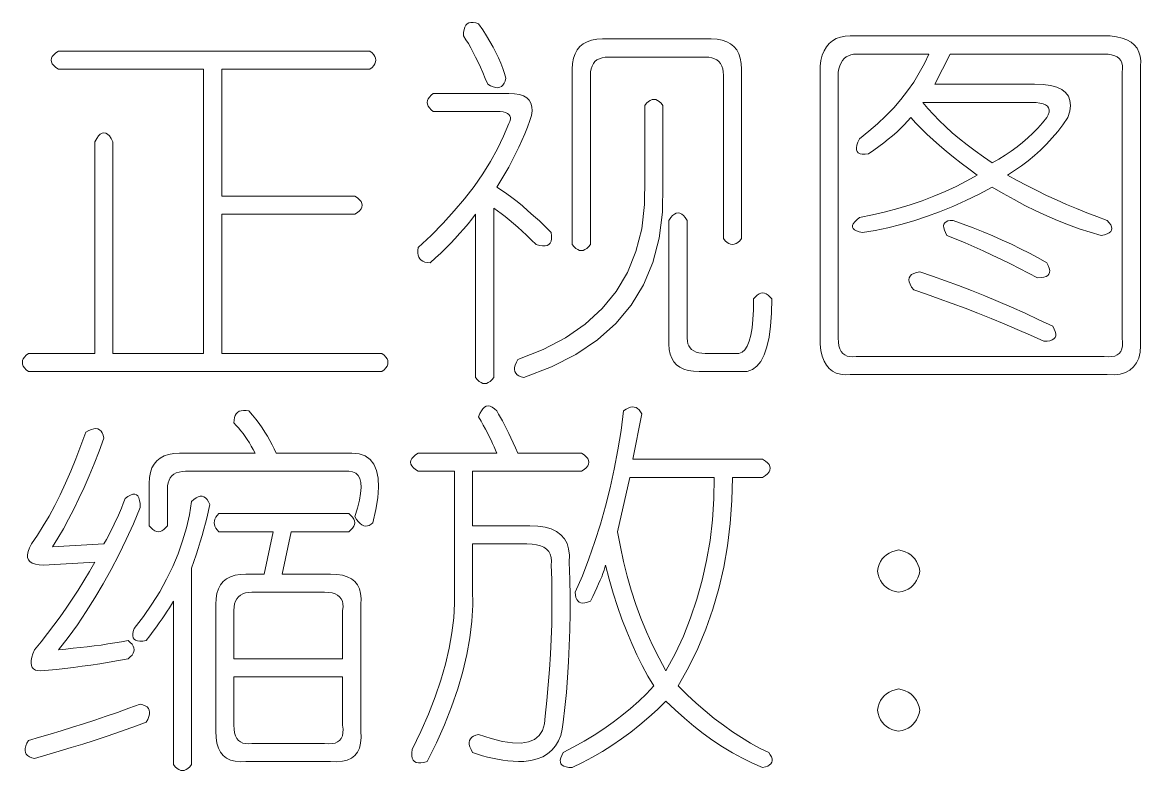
# Model space of a CAD drawing. Extents: x 0 to 297, y 0 to 210.
# Drawn here: x 108.77 to 123.57, y 62.06 to 71.96 of the extents above; entities that cross this region are included whole.
import ezdxf

# ---------------------------------------------------------------- set-up
doc = ezdxf.new("R2010")
doc.units = 0

msp = doc.modelspace()

# ---------------------------------------------------------------- linework, layer by layer
at = {"color": 255, "lineweight": 13}
for points in [[(115.171, 71.219), (115.162, 71.182), (115.149, 71.152), (115.133, 71.128), (115.114, 71.11), (115.091, 71.099), (115.066, 71.094), (115.037, 71.096), (115.005, 71.104), (114.97, 71.118), (114.931, 71.139), (114.899, 71.217), (114.867, 71.293), (114.835, 71.365), (114.803, 71.433), (114.771, 71.499), (114.739, 71.561), (114.707, 71.621), (114.675, 71.677), (114.643, 71.729), (114.611, 71.779), (114.613, 71.824), (114.619, 71.862), (114.629, 71.894), (114.643, 71.92), (114.661, 71.939), (114.683, 71.952), (114.709, 71.958), (114.739, 71.958), (114.773, 71.952), (114.811, 71.939), (114.865, 71.86), (114.915, 71.782), (114.961, 71.706), (115.003, 71.632), (115.041, 71.559), (115.075, 71.488), (115.105, 71.418), (115.131, 71.35), (115.153, 71.284)], [(116.451, 71.739), (117.891, 71.739), (117.967, 71.735), (118.035, 71.723), (118.095, 71.703), (118.147, 71.675), (118.191, 71.639), (118.227, 71.595), (118.255, 71.543), (118.275, 71.483), (118.287, 71.415), (118.291, 71.339), (118.291, 69.099), (118.267, 69.07), (118.243, 69.048), (118.219, 69.032), (118.195, 69.022), (118.171, 69.019), (118.147, 69.022), (118.123, 69.032), (118.099, 69.048), (118.075, 69.07), (118.051, 69.099), (118.051, 71.259), (118.049, 71.305), (118.042, 71.345), (118.03, 71.381), (118.013, 71.413), (117.991, 71.439), (117.965, 71.461), (117.934, 71.477), (117.898, 71.489), (117.857, 71.497), (117.811, 71.499), (116.531, 71.499), (116.486, 71.497), (116.445, 71.489), (116.409, 71.477), (116.378, 71.461), (116.351, 71.439), (116.33, 71.413), (116.313, 71.381), (116.301, 71.345), (116.294, 71.305), (116.291, 71.259), (116.291, 69.019), (116.267, 68.99), (116.243, 68.968), (116.219, 68.952), (116.195, 68.942), (116.171, 68.939), (116.147, 68.942), (116.123, 68.952), (116.099, 68.968), (116.075, 68.99), (116.051, 69.019), (116.051, 71.339), (116.055, 71.415), (116.067, 71.483), (116.087, 71.543), (116.115, 71.595), (116.151, 71.639), (116.195, 71.675), (116.247, 71.703), (116.307, 71.723), (116.375, 71.735)], [(119.731, 71.779), (123.171, 71.779), (123.255, 71.768), (123.328, 71.75), (123.392, 71.726), (123.447, 71.696), (123.491, 71.659), (123.527, 71.616), (123.552, 71.566), (123.568, 71.51), (123.575, 71.448), (123.571, 71.379), (123.571, 67.779), (123.574, 67.681), (123.567, 67.593), (123.549, 67.517), (123.52, 67.453), (123.481, 67.399), (123.432, 67.357), (123.373, 67.325), (123.303, 67.305), (123.222, 67.297), (123.131, 67.299), (119.731, 67.299), (119.663, 67.296), (119.6, 67.302), (119.544, 67.318), (119.495, 67.344), (119.451, 67.379), (119.415, 67.424), (119.384, 67.478), (119.36, 67.542), (119.343, 67.616), (119.331, 67.699), (119.331, 71.379), (119.343, 71.455), (119.36, 71.523), (119.384, 71.583), (119.415, 71.635), (119.451, 71.679), (119.495, 71.715), (119.544, 71.743), (119.6, 71.763), (119.663, 71.775)], [(109.251, 71.579), (113.371, 71.579), (113.4, 71.555), (113.423, 71.531), (113.439, 71.507), (113.448, 71.483), (113.451, 71.459), (113.448, 71.435), (113.439, 71.411), (113.423, 71.387), (113.4, 71.363), (113.371, 71.339), (111.411, 71.339), (111.411, 69.659), (113.171, 69.659), (113.207, 69.635), (113.235, 69.611), (113.255, 69.587), (113.267, 69.563), (113.271, 69.539), (113.267, 69.515), (113.255, 69.491), (113.235, 69.467), (113.207, 69.443), (113.171, 69.419), (111.411, 69.419), (111.411, 67.579), (113.531, 67.579), (113.56, 67.555), (113.583, 67.531), (113.599, 67.507), (113.608, 67.483), (113.611, 67.459), (113.608, 67.435), (113.599, 67.411), (113.583, 67.387), (113.56, 67.363), (113.531, 67.339), (108.851, 67.339), (108.823, 67.363), (108.8, 67.387), (108.784, 67.411), (108.775, 67.435), (108.771, 67.459), (108.775, 67.483), (108.784, 67.507), (108.8, 67.531), (108.823, 67.555), (108.851, 67.579), (109.731, 67.579), (109.731, 70.379), (109.755, 70.422), (109.779, 70.456), (109.803, 70.48), (109.827, 70.494), (109.851, 70.499), (109.875, 70.494), (109.899, 70.48), (109.923, 70.456), (109.947, 70.422), (109.971, 70.379), (109.971, 67.579), (111.171, 67.579), (111.171, 71.339), (109.251, 71.339), (109.215, 71.363), (109.187, 71.387), (109.167, 71.411), (109.155, 71.435), (109.151, 71.459), (109.155, 71.483), (109.167, 71.507), (109.187, 71.531), (109.215, 71.555)], [(120.771, 71.539), (119.811, 71.539), (119.773, 71.537), (119.738, 71.529), (119.706, 71.517), (119.677, 71.501), (119.651, 71.479), (119.629, 71.453), (119.61, 71.421), (119.594, 71.385), (119.581, 71.345), (119.571, 71.299), (119.571, 67.779), (119.574, 67.726), (119.581, 67.68), (119.593, 67.64), (119.61, 67.606), (119.631, 67.579), (119.658, 67.558), (119.689, 67.544), (119.725, 67.536), (119.766, 67.534), (119.811, 67.539), (123.091, 67.539), (123.144, 67.534), (123.191, 67.536), (123.231, 67.544), (123.264, 67.558), (123.291, 67.579), (123.312, 67.606), (123.327, 67.64), (123.335, 67.68), (123.336, 67.726), (123.331, 67.779), (123.331, 71.299), (123.336, 71.345), (123.335, 71.385), (123.327, 71.421), (123.312, 71.453), (123.291, 71.479), (123.264, 71.501), (123.231, 71.517), (123.191, 71.529), (123.144, 71.537), (123.091, 71.539), (121.051, 71.539), (120.851, 71.139), (122.171, 71.139), (122.284, 71.135), (122.381, 71.121), (122.463, 71.099), (122.53, 71.069), (122.581, 71.029), (122.618, 70.981), (122.639, 70.923), (122.645, 70.857), (122.636, 70.783), (122.611, 70.699), (122.546, 70.605), (122.477, 70.515), (122.405, 70.429), (122.33, 70.347), (122.251, 70.269), (122.17, 70.195), (122.085, 70.125), (121.997, 70.059), (121.906, 69.997), (121.811, 69.939), (121.94, 69.868), (122.069, 69.8), (122.199, 69.734), (122.33, 69.67), (122.461, 69.609), (122.594, 69.55), (122.727, 69.494), (122.861, 69.44), (122.996, 69.388), (123.131, 69.339), (123.159, 69.308), (123.179, 69.28), (123.191, 69.254), (123.195, 69.23), (123.191, 69.209), (123.179, 69.19), (123.159, 69.174), (123.131, 69.16), (123.095, 69.148), (123.051, 69.139), (122.907, 69.181), (122.763, 69.229), (122.619, 69.281), (122.475, 69.337), (122.331, 69.399), (122.187, 69.465), (122.043, 69.537), (121.899, 69.613), (121.755, 69.693), (121.611, 69.779), (121.436, 69.687), (121.261, 69.601), (121.087, 69.523), (120.914, 69.453), (120.741, 69.389), (120.57, 69.333), (120.399, 69.283), (120.229, 69.241), (120.06, 69.207), (119.891, 69.179), (119.848, 69.188), (119.813, 69.2), (119.787, 69.214), (119.77, 69.23), (119.761, 69.249), (119.762, 69.27), (119.771, 69.294), (119.789, 69.32), (119.816, 69.348), (119.851, 69.379), (120.025, 69.413), (120.195, 69.453), (120.361, 69.497), (120.523, 69.545), (120.681, 69.599), (120.835, 69.657), (120.985, 69.721), (121.131, 69.789), (121.273, 69.861), (121.411, 69.939), (121.302, 70.019), (121.197, 70.097), (121.097, 70.175), (121.002, 70.253), (120.911, 70.329), (120.826, 70.405), (120.745, 70.479), (120.669, 70.553), (120.598, 70.627), (120.531, 70.699), (120.49, 70.651), (120.445, 70.603), (120.397, 70.555), (120.346, 70.507), (120.291, 70.459), (120.234, 70.411), (120.173, 70.363), (120.109, 70.315), (120.042, 70.267), (119.971, 70.219), (119.927, 70.214), (119.89, 70.214), (119.86, 70.22), (119.837, 70.232), (119.821, 70.249), (119.813, 70.272), (119.812, 70.3), (119.818, 70.334), (119.831, 70.374), (119.851, 70.419), (119.976, 70.517), (120.093, 70.617), (120.203, 70.721), (120.306, 70.829), (120.401, 70.939), (120.49, 71.053), (120.571, 71.169), (120.645, 71.289), (120.712, 71.413)], [(115.011, 69.499), (115.011, 67.259), (114.987, 67.23), (114.963, 67.208), (114.939, 67.192), (114.915, 67.182), (114.891, 67.179), (114.867, 67.182), (114.843, 67.192), (114.819, 67.208), (114.795, 67.23), (114.771, 67.259), (114.771, 69.419), (114.722, 69.355), (114.671, 69.291), (114.617, 69.227), (114.56, 69.163), (114.501, 69.099), (114.44, 69.035), (114.377, 68.971), (114.311, 68.907), (114.242, 68.843), (114.171, 68.779), (114.134, 68.781), (114.101, 68.787), (114.073, 68.797), (114.05, 68.811), (114.031, 68.829), (114.018, 68.851), (114.009, 68.877), (114.005, 68.907), (114.006, 68.941), (114.011, 68.979), (114.182, 69.139), (114.341, 69.301), (114.489, 69.463), (114.626, 69.625), (114.751, 69.789), (114.866, 69.953), (114.969, 70.119), (115.061, 70.285), (115.142, 70.451), (115.211, 70.619), (115.224, 70.649), (115.231, 70.677), (115.231, 70.701), (115.224, 70.721), (115.211, 70.739), (115.192, 70.753), (115.167, 70.765), (115.135, 70.773), (115.096, 70.777), (115.051, 70.779), (114.211, 70.779), (114.183, 70.803), (114.16, 70.827), (114.144, 70.851), (114.135, 70.875), (114.131, 70.899), (114.135, 70.923), (114.144, 70.947), (114.16, 70.971), (114.183, 70.995), (114.211, 71.019), (115.211, 71.019), (115.286, 71.015), (115.351, 71.005), (115.405, 70.987), (115.448, 70.961), (115.481, 70.929), (115.504, 70.889), (115.517, 70.843), (115.519, 70.789), (115.51, 70.727), (115.491, 70.659), (115.458, 70.571), (115.423, 70.483), (115.385, 70.395), (115.344, 70.307), (115.301, 70.219), (115.256, 70.131), (115.209, 70.043), (115.159, 69.955), (115.106, 69.867), (115.051, 69.779), (115.116, 69.737), (115.183, 69.691), (115.251, 69.641), (115.32, 69.587), (115.391, 69.529), (115.464, 69.467), (115.539, 69.401), (115.615, 69.331), (115.692, 69.257), (115.771, 69.179), (115.777, 69.134), (115.776, 69.096), (115.77, 69.064), (115.759, 69.038), (115.741, 69.019), (115.719, 69.006), (115.69, 69), (115.656, 69), (115.617, 69.006), (115.571, 69.019), (115.508, 69.081), (115.447, 69.141), (115.387, 69.197), (115.328, 69.249), (115.271, 69.299), (115.216, 69.345), (115.163, 69.389), (115.111, 69.429), (115.06, 69.465)], [(117.011, 70.859), (117.035, 70.888), (117.059, 70.91), (117.083, 70.926), (117.107, 70.936), (117.131, 70.939), (117.155, 70.936), (117.179, 70.926), (117.203, 70.91), (117.227, 70.888), (117.251, 70.859), (117.251, 69.819), (117.247, 69.448), (117.203, 69.102), (117.119, 68.782), (116.995, 68.488), (116.831, 68.219), (116.627, 67.976), (116.383, 67.758), (116.099, 67.566), (115.775, 67.4), (115.411, 67.259), (115.375, 67.269), (115.344, 67.281), (115.32, 67.297), (115.303, 67.317), (115.291, 67.339), (115.287, 67.365), (115.288, 67.393), (115.296, 67.425), (115.311, 67.461), (115.331, 67.499), (115.665, 67.631), (115.962, 67.787), (116.222, 67.967), (116.445, 68.171), (116.631, 68.399), (116.781, 68.651), (116.894, 68.927), (116.97, 69.227), (117.009, 69.551), (117.011, 69.899)], [(122.131, 70.899), (120.691, 70.899), (120.758, 70.819), (120.831, 70.739), (120.909, 70.659), (120.992, 70.579), (121.081, 70.499), (121.176, 70.419), (121.277, 70.339), (121.383, 70.259), (121.494, 70.179), (121.611, 70.099), (121.698, 70.148), (121.781, 70.2), (121.861, 70.254), (121.938, 70.31), (122.011, 70.369), (122.082, 70.43), (122.149, 70.494), (122.213, 70.56), (122.274, 70.628), (122.331, 70.699), (122.351, 70.737), (122.362, 70.771), (122.364, 70.801), (122.357, 70.827), (122.341, 70.849), (122.317, 70.867), (122.284, 70.881), (122.242, 70.891), (122.191, 70.897)], [(117.571, 69.339), (117.571, 67.779), (117.574, 67.741), (117.581, 67.707), (117.593, 67.677), (117.61, 67.651), (117.631, 67.629), (117.658, 67.611), (117.689, 67.597), (117.725, 67.587), (117.766, 67.581), (117.811, 67.579), (118.211, 67.579), (118.257, 67.579), (118.298, 67.595), (118.334, 67.627), (118.365, 67.675), (118.391, 67.739), (118.413, 67.819), (118.43, 67.915), (118.442, 68.027), (118.449, 68.155), (118.451, 68.299), (118.475, 68.328), (118.499, 68.35), (118.523, 68.366), (118.547, 68.376), (118.571, 68.379), (118.595, 68.376), (118.619, 68.366), (118.643, 68.35), (118.667, 68.328), (118.691, 68.299), (118.687, 68.109), (118.675, 67.941), (118.655, 67.793), (118.627, 67.665), (118.591, 67.559), (118.547, 67.473), (118.495, 67.409), (118.435, 67.365), (118.367, 67.341), (118.291, 67.339), (117.731, 67.339), (117.655, 67.343), (117.587, 67.353), (117.527, 67.371), (117.475, 67.397), (117.431, 67.429), (117.395, 67.469), (117.367, 67.515), (117.347, 67.569), (117.335, 67.631), (117.331, 67.699), (117.331, 69.339), (117.355, 69.375), (117.379, 69.403), (117.403, 69.423), (117.427, 69.435), (117.451, 69.439), (117.475, 69.435), (117.499, 69.423), (117.523, 69.403), (117.547, 69.375)], [(121.091, 69.339), (121.226, 69.29), (121.359, 69.24), (121.489, 69.188), (121.616, 69.134), (121.741, 69.079), (121.864, 69.022), (121.985, 68.964), (122.103, 68.904), (122.218, 68.842), (122.331, 68.779), (122.352, 68.741), (122.365, 68.707), (122.371, 68.677), (122.37, 68.651), (122.361, 68.629), (122.346, 68.611), (122.323, 68.597), (122.293, 68.587), (122.256, 68.581), (122.211, 68.579), (122.091, 68.642), (121.971, 68.704), (121.851, 68.764), (121.731, 68.822), (121.611, 68.879), (121.491, 68.934), (121.371, 68.988), (121.251, 69.04), (121.131, 69.09), (121.011, 69.139), (120.991, 69.177), (120.976, 69.211), (120.968, 69.241), (120.967, 69.267), (120.971, 69.289), (120.983, 69.307), (121, 69.321), (121.024, 69.331), (121.055, 69.337)], [(122.411, 67.939), (122.432, 67.901), (122.445, 67.867), (122.451, 67.837), (122.45, 67.811), (122.441, 67.789), (122.426, 67.771), (122.403, 67.757), (122.373, 67.747), (122.336, 67.741), (122.291, 67.739), (122.116, 67.818), (121.941, 67.894), (121.767, 67.968), (121.594, 68.04), (121.421, 68.109), (121.25, 68.176), (121.079, 68.24), (120.909, 68.302), (120.74, 68.362), (120.571, 68.419), (120.543, 68.457), (120.523, 68.493), (120.511, 68.525), (120.507, 68.553), (120.511, 68.579), (120.523, 68.601), (120.543, 68.621), (120.571, 68.637), (120.607, 68.649), (120.651, 68.659), (120.82, 68.601), (120.991, 68.541), (121.163, 68.477), (121.336, 68.409), (121.511, 68.339), (121.688, 68.265), (121.867, 68.189), (122.047, 68.109), (122.228, 68.025)], [(110.851, 66.259), (111.851, 66.259), (111.827, 66.306), (111.802, 66.352), (111.776, 66.396), (111.749, 66.438), (111.721, 66.479), (111.693, 66.518), (111.664, 66.556), (111.634, 66.592), (111.603, 66.626), (111.571, 66.659), (111.573, 66.697), (111.579, 66.729), (111.589, 66.757), (111.603, 66.781), (111.621, 66.799), (111.643, 66.813), (111.669, 66.821), (111.699, 66.825), (111.733, 66.825), (111.771, 66.819), (111.818, 66.763), (111.863, 66.707), (111.905, 66.651), (111.944, 66.595), (111.981, 66.539), (112.016, 66.483), (112.049, 66.427), (112.079, 66.371), (112.106, 66.315), (112.131, 66.259), (113.131, 66.259), (113.228, 66.25), (113.309, 66.222), (113.375, 66.176), (113.426, 66.112), (113.461, 66.029), (113.482, 65.928), (113.487, 65.808), (113.477, 65.67), (113.452, 65.514), (113.411, 65.339), (113.387, 65.318), (113.363, 65.304), (113.339, 65.296), (113.315, 65.294), (113.291, 65.299), (113.267, 65.31), (113.243, 65.328), (113.219, 65.352), (113.195, 65.382), (113.171, 65.419), (113.207, 65.533), (113.232, 65.635), (113.248, 65.725), (113.255, 65.803), (113.251, 65.869), (113.239, 65.923), (113.216, 65.965), (113.184, 65.995), (113.143, 66.013), (113.091, 66.019), (110.931, 66.019), (110.886, 66.017), (110.845, 66.009), (110.809, 65.997), (110.778, 65.981), (110.751, 65.959), (110.73, 65.933), (110.713, 65.901), (110.701, 65.865), (110.694, 65.825), (110.691, 65.779), (110.691, 65.299), (110.667, 65.27), (110.643, 65.248), (110.619, 65.232), (110.595, 65.222), (110.571, 65.219), (110.547, 65.222), (110.523, 65.232), (110.499, 65.248), (110.475, 65.27), (110.451, 65.299), (110.451, 65.859), (110.455, 65.935), (110.467, 66.003), (110.487, 66.063), (110.515, 66.115), (110.551, 66.159), (110.595, 66.195), (110.647, 66.223), (110.707, 66.243), (110.775, 66.255)], [(115.051, 66.819), (115.076, 66.777), (115.101, 66.733), (115.127, 66.685), (115.154, 66.633), (115.181, 66.579), (115.21, 66.521), (115.239, 66.461), (115.269, 66.397), (115.3, 66.329), (115.331, 66.259), (116.171, 66.259), (116.207, 66.235), (116.235, 66.211), (116.255, 66.187), (116.267, 66.163), (116.271, 66.139), (116.267, 66.115), (116.255, 66.091), (116.235, 66.067), (116.207, 66.043), (116.171, 66.019), (114.731, 66.019), (114.731, 65.299), (115.491, 65.299), (115.597, 65.294), (115.691, 65.28), (115.773, 65.256), (115.843, 65.222), (115.901, 65.179), (115.947, 65.126), (115.981, 65.064), (116.003, 64.992), (116.013, 64.91), (116.011, 64.819), (116.018, 64.589), (116.021, 64.363), (116.021, 64.141), (116.018, 63.923), (116.011, 63.709), (116.002, 63.499), (115.989, 63.293), (115.973, 63.091), (115.954, 62.893), (115.931, 62.699), (115.919, 62.607), (115.898, 62.525), (115.868, 62.451), (115.829, 62.385), (115.781, 62.329), (115.725, 62.281), (115.66, 62.243), (115.586, 62.213), (115.503, 62.191), (115.411, 62.179), (115.34, 62.18), (115.269, 62.184), (115.199, 62.19), (115.13, 62.198), (115.061, 62.209), (114.994, 62.222), (114.927, 62.238), (114.861, 62.256), (114.796, 62.276), (114.731, 62.299), (114.711, 62.337), (114.696, 62.373), (114.688, 62.405), (114.687, 62.433), (114.691, 62.459), (114.703, 62.481), (114.72, 62.501), (114.744, 62.517), (114.775, 62.529), (114.811, 62.539), (114.979, 62.484), (115.128, 62.446), (115.26, 62.426), (115.375, 62.424), (115.471, 62.439), (115.551, 62.472), (115.612, 62.522), (115.656, 62.59), (115.683, 62.676), (115.691, 62.779), (115.714, 62.986), (115.733, 63.192), (115.749, 63.396), (115.762, 63.598), (115.771, 63.799), (115.778, 63.998), (115.781, 64.196), (115.781, 64.392), (115.778, 64.586), (115.771, 64.779), (115.775, 64.832), (115.771, 64.88), (115.759, 64.922), (115.739, 64.958), (115.711, 64.989), (115.675, 65.014), (115.631, 65.034), (115.579, 65.048), (115.519, 65.056), (115.451, 65.059), (114.731, 65.059), (114.731, 64.459), (114.733, 64.249), (114.72, 64.035), (114.694, 63.817), (114.655, 63.595), (114.601, 63.369), (114.535, 63.139), (114.454, 62.905), (114.36, 62.667), (114.253, 62.425), (114.131, 62.179), (114.086, 62.166), (114.047, 62.16), (114.013, 62.16), (113.984, 62.166), (113.961, 62.179), (113.944, 62.198), (113.933, 62.224), (113.927, 62.256), (113.926, 62.294), (113.931, 62.339), (114.045, 62.576), (114.146, 62.808), (114.234, 63.034), (114.309, 63.254), (114.371, 63.469), (114.421, 63.678), (114.458, 63.882), (114.482, 64.08), (114.493, 64.272), (114.491, 64.459), (114.491, 66.019), (114.011, 66.019), (113.975, 66.043), (113.947, 66.067), (113.927, 66.091), (113.915, 66.115), (113.911, 66.139), (113.915, 66.163), (113.927, 66.187), (113.947, 66.211), (113.975, 66.235), (114.011, 66.259), (115.051, 66.259), (115.035, 66.3), (115.016, 66.342), (114.996, 66.386), (114.975, 66.432), (114.951, 66.479), (114.927, 66.528), (114.9, 66.578), (114.872, 66.63), (114.843, 66.684), (114.811, 66.739), (114.828, 66.783), (114.847, 66.819), (114.867, 66.847), (114.888, 66.867), (114.911, 66.879), (114.936, 66.883), (114.963, 66.879), (114.991, 66.867), (115.02, 66.847)], [(116.971, 66.779), (116.851, 66.179), (118.571, 66.179), (118.607, 66.155), (118.635, 66.131), (118.655, 66.107), (118.667, 66.083), (118.671, 66.059), (118.667, 66.035), (118.655, 66.011), (118.635, 65.987), (118.607, 65.963), (118.571, 65.939), (118.171, 65.939), (118.164, 65.631), (118.143, 65.329), (118.107, 65.035), (118.056, 64.749), (117.991, 64.469), (117.912, 64.197), (117.819, 63.931), (117.711, 63.673), (117.588, 63.423), (117.451, 63.179), (117.571, 63.062), (117.691, 62.952), (117.811, 62.848), (117.931, 62.75), (118.051, 62.659), (118.171, 62.574), (118.291, 62.496), (118.411, 62.424), (118.531, 62.358), (118.651, 62.299), (118.672, 62.268), (118.687, 62.24), (118.695, 62.214), (118.696, 62.19), (118.691, 62.169), (118.68, 62.15), (118.663, 62.134), (118.639, 62.12), (118.608, 62.108), (118.571, 62.099), (118.436, 62.158), (118.303, 62.224), (118.171, 62.296), (118.04, 62.374), (117.911, 62.459), (117.784, 62.55), (117.659, 62.648), (117.535, 62.752), (117.412, 62.862), (117.291, 62.979), (117.178, 62.869), (117.063, 62.765), (116.945, 62.665), (116.824, 62.569), (116.701, 62.479), (116.576, 62.393), (116.449, 62.313), (116.319, 62.237), (116.186, 62.165), (116.051, 62.099), (116.007, 62.101), (115.97, 62.107), (115.94, 62.117), (115.917, 62.131), (115.901, 62.149), (115.893, 62.171), (115.892, 62.197), (115.898, 62.227), (115.911, 62.261), (115.931, 62.299), (116.073, 62.373), (116.21, 62.449), (116.342, 62.529), (116.469, 62.613), (116.591, 62.699), (116.709, 62.789), (116.822, 62.881), (116.93, 62.977), (117.033, 63.077), (117.131, 63.179), (117.053, 63.31), (116.978, 63.448), (116.906, 63.592), (116.837, 63.742), (116.771, 63.899), (116.709, 64.062), (116.65, 64.232), (116.594, 64.408), (116.541, 64.59), (116.491, 64.779), (116.482, 64.745), (116.471, 64.709), (116.457, 64.669), (116.44, 64.625), (116.421, 64.579), (116.4, 64.529), (116.377, 64.477), (116.351, 64.421), (116.322, 64.361), (116.291, 64.299), (116.253, 64.286), (116.219, 64.278), (116.189, 64.276), (116.163, 64.28), (116.141, 64.289), (116.123, 64.304), (116.109, 64.324), (116.099, 64.35), (116.093, 64.382), (116.091, 64.419), (116.184, 64.637), (116.271, 64.861), (116.351, 65.089), (116.424, 65.321), (116.491, 65.559), (116.552, 65.801), (116.607, 66.049), (116.655, 66.301), (116.696, 66.557), (116.731, 66.819), (116.763, 66.84), (116.792, 66.856), (116.82, 66.866), (116.847, 66.87), (116.871, 66.869), (116.895, 66.862), (116.916, 66.85), (116.936, 66.832), (116.955, 66.808)], [(109.611, 66.539), (109.65, 66.56), (109.685, 66.574), (109.717, 66.582), (109.746, 66.584), (109.771, 66.579), (109.794, 66.568), (109.813, 66.55), (109.829, 66.526), (109.842, 66.496), (109.851, 66.459), (109.787, 66.286), (109.722, 66.12), (109.656, 65.96), (109.589, 65.806), (109.521, 65.659), (109.453, 65.518), (109.384, 65.384), (109.314, 65.256), (109.243, 65.134), (109.171, 65.019), (109.851, 65.059), (109.883, 65.115), (109.914, 65.173), (109.944, 65.231), (109.973, 65.289), (110.001, 65.349), (110.029, 65.409), (110.056, 65.471), (110.082, 65.533), (110.107, 65.595), (110.131, 65.659), (110.169, 65.687), (110.203, 65.705), (110.233, 65.715), (110.259, 65.717), (110.281, 65.709), (110.299, 65.693), (110.313, 65.667), (110.323, 65.633), (110.329, 65.591), (110.331, 65.539), (110.241, 65.326), (110.147, 65.118), (110.049, 64.916), (109.947, 64.72), (109.841, 64.529), (109.731, 64.344), (109.617, 64.164), (109.499, 63.99), (109.377, 63.822), (109.251, 63.659), (109.347, 63.667), (109.442, 63.677), (109.536, 63.687), (109.629, 63.697), (109.721, 63.709), (109.813, 63.721), (109.904, 63.735), (109.994, 63.749), (110.083, 63.763), (110.171, 63.779), (110.2, 63.755), (110.223, 63.731), (110.239, 63.707), (110.248, 63.683), (110.251, 63.659), (110.248, 63.635), (110.239, 63.611), (110.223, 63.587), (110.2, 63.563), (110.171, 63.539), (110.045, 63.516), (109.92, 63.494), (109.798, 63.474), (109.679, 63.456), (109.561, 63.439), (109.447, 63.424), (109.334, 63.41), (109.224, 63.398), (109.117, 63.388), (109.011, 63.379), (108.975, 63.382), (108.944, 63.39), (108.92, 63.404), (108.903, 63.424), (108.891, 63.449), (108.887, 63.48), (108.888, 63.516), (108.896, 63.558), (108.911, 63.606), (108.931, 63.659), (109.019, 63.764), (109.104, 63.872), (109.188, 63.982), (109.271, 64.094), (109.351, 64.209), (109.431, 64.326), (109.508, 64.446), (109.584, 64.568), (109.659, 64.692), (109.731, 64.819), (109.051, 64.779), (108.992, 64.782), (108.943, 64.79), (108.903, 64.804), (108.872, 64.824), (108.851, 64.849), (108.84, 64.88), (108.839, 64.916), (108.847, 64.958), (108.864, 65.006), (108.891, 65.059), (108.971, 65.175), (109.048, 65.297), (109.124, 65.427), (109.199, 65.565), (109.271, 65.709), (109.343, 65.861), (109.412, 66.019), (109.48, 66.185), (109.547, 66.359)], [(117.931, 65.939), (116.811, 65.939), (116.651, 65.219), (116.687, 65.021), (116.728, 64.825), (116.776, 64.633), (116.831, 64.445), (116.891, 64.259), (116.959, 64.077), (117.032, 63.897), (117.112, 63.721), (117.199, 63.549), (117.291, 63.379), (117.413, 63.606), (117.522, 63.84), (117.618, 64.08), (117.701, 64.326), (117.771, 64.579), (117.829, 64.838), (117.874, 65.104), (117.906, 65.376), (117.925, 65.654)], [(111.251, 65.579), (111.235, 65.499), (111.216, 65.417), (111.196, 65.335), (111.175, 65.253), (111.151, 65.169), (111.127, 65.085), (111.1, 64.999), (111.072, 64.913), (111.043, 64.827), (111.011, 64.739), (111.011, 62.139), (110.987, 62.11), (110.963, 62.088), (110.939, 62.072), (110.915, 62.062), (110.891, 62.059), (110.867, 62.062), (110.843, 62.072), (110.819, 62.088), (110.795, 62.11), (110.771, 62.139), (110.771, 64.299), (110.746, 64.258), (110.719, 64.214), (110.689, 64.168), (110.656, 64.12), (110.621, 64.069), (110.584, 64.016), (110.545, 63.96), (110.503, 63.902), (110.458, 63.842), (110.411, 63.779), (110.367, 63.773), (110.328, 63.773), (110.296, 63.777), (110.271, 63.785), (110.251, 63.799), (110.239, 63.817), (110.232, 63.841), (110.232, 63.869), (110.239, 63.901), (110.251, 63.939), (110.374, 64.1), (110.487, 64.262), (110.589, 64.426), (110.68, 64.592), (110.761, 64.759), (110.832, 64.928), (110.893, 65.098), (110.943, 65.27), (110.982, 65.444), (111.011, 65.619), (111.043, 65.647), (111.072, 65.669), (111.1, 65.683), (111.127, 65.689), (111.151, 65.689), (111.175, 65.681), (111.196, 65.667), (111.216, 65.645), (111.235, 65.615)], [(113.091, 65.219), (112.331, 65.219), (112.211, 64.659), (112.851, 64.659), (112.935, 64.655), (113.008, 64.643), (113.072, 64.623), (113.127, 64.595), (113.171, 64.559), (113.207, 64.515), (113.232, 64.463), (113.248, 64.403), (113.255, 64.335), (113.251, 64.259), (113.251, 62.579), (113.255, 62.496), (113.248, 62.422), (113.232, 62.358), (113.207, 62.304), (113.171, 62.259), (113.127, 62.224), (113.072, 62.198), (113.008, 62.182), (112.935, 62.176), (112.851, 62.179), (111.731, 62.179), (111.655, 62.176), (111.587, 62.182), (111.527, 62.198), (111.475, 62.224), (111.431, 62.259), (111.395, 62.304), (111.367, 62.358), (111.347, 62.422), (111.335, 62.496), (111.331, 62.579), (111.331, 64.259), (111.335, 64.335), (111.347, 64.403), (111.367, 64.463), (111.395, 64.515), (111.431, 64.559), (111.475, 64.595), (111.527, 64.623), (111.587, 64.643), (111.655, 64.655), (111.731, 64.659), (111.971, 64.659), (112.091, 65.219), (111.371, 65.219), (111.35, 65.243), (111.333, 65.267), (111.321, 65.291), (111.314, 65.315), (111.311, 65.339), (111.314, 65.363), (111.321, 65.387), (111.333, 65.411), (111.35, 65.435), (111.371, 65.459), (113.091, 65.459), (113.12, 65.435), (113.143, 65.411), (113.159, 65.387), (113.168, 65.363), (113.171, 65.339), (113.168, 65.315), (113.159, 65.291), (113.143, 65.267), (113.12, 65.243)], [(120.371, 64.979), (120.417, 64.969), (120.459, 64.955), (120.497, 64.937), (120.531, 64.915), (120.561, 64.889), (120.587, 64.859), (120.609, 64.825), (120.627, 64.787), (120.641, 64.745), (120.651, 64.699), (120.641, 64.653), (120.627, 64.611), (120.609, 64.573), (120.587, 64.539), (120.561, 64.509), (120.531, 64.483), (120.497, 64.461), (120.459, 64.443), (120.417, 64.429), (120.371, 64.419), (120.325, 64.429), (120.283, 64.443), (120.245, 64.461), (120.211, 64.483), (120.181, 64.509), (120.155, 64.539), (120.133, 64.573), (120.115, 64.611), (120.101, 64.653), (120.091, 64.699), (120.101, 64.745), (120.115, 64.787), (120.133, 64.825), (120.155, 64.859), (120.181, 64.889), (120.211, 64.915), (120.245, 64.937), (120.283, 64.955), (120.325, 64.969)], [(112.771, 64.419), (111.811, 64.419), (111.766, 64.417), (111.725, 64.409), (111.689, 64.397), (111.658, 64.381), (111.631, 64.359), (111.61, 64.333), (111.593, 64.301), (111.581, 64.265), (111.574, 64.225), (111.571, 64.179), (111.571, 63.539), (113.011, 63.539), (113.011, 64.179), (113.016, 64.225), (113.015, 64.265), (113.007, 64.301), (112.992, 64.333), (112.971, 64.359), (112.944, 64.381), (112.911, 64.397), (112.871, 64.409), (112.824, 64.417)], [(113.011, 63.299), (111.571, 63.299), (111.571, 62.659), (111.574, 62.606), (111.581, 62.56), (111.593, 62.52), (111.61, 62.486), (111.631, 62.459), (111.658, 62.438), (111.689, 62.424), (111.725, 62.416), (111.766, 62.414), (111.811, 62.419), (112.771, 62.419), (112.824, 62.414), (112.871, 62.416), (112.911, 62.424), (112.944, 62.438), (112.971, 62.459), (112.992, 62.486), (113.007, 62.52), (113.015, 62.56), (113.016, 62.606), (113.011, 62.659)], [(120.371, 63.139), (120.417, 63.129), (120.459, 63.115), (120.497, 63.097), (120.531, 63.075), (120.561, 63.049), (120.587, 63.019), (120.609, 62.985), (120.627, 62.947), (120.641, 62.905), (120.651, 62.859), (120.641, 62.813), (120.627, 62.771), (120.609, 62.733), (120.587, 62.699), (120.561, 62.669), (120.531, 62.643), (120.497, 62.621), (120.459, 62.603), (120.417, 62.589), (120.371, 62.579), (120.325, 62.589), (120.283, 62.603), (120.245, 62.621), (120.211, 62.643), (120.181, 62.669), (120.155, 62.699), (120.133, 62.733), (120.115, 62.771), (120.101, 62.813), (120.091, 62.859), (120.101, 62.905), (120.115, 62.947), (120.133, 62.985), (120.155, 63.019), (120.181, 63.049), (120.211, 63.075), (120.245, 63.097), (120.283, 63.115), (120.325, 63.129)], [(110.331, 62.939), (110.368, 62.929), (110.399, 62.917), (110.423, 62.901), (110.44, 62.881), (110.451, 62.859), (110.456, 62.833), (110.455, 62.805), (110.447, 62.773), (110.432, 62.737), (110.411, 62.699), (110.281, 62.651), (110.147, 62.603), (110.009, 62.555), (109.867, 62.507), (109.721, 62.459), (109.571, 62.411), (109.417, 62.363), (109.259, 62.315), (109.097, 62.267), (108.931, 62.219), (108.895, 62.229), (108.864, 62.241), (108.84, 62.257), (108.823, 62.277), (108.811, 62.299), (108.807, 62.325), (108.808, 62.353), (108.816, 62.385), (108.831, 62.421), (108.851, 62.459), (108.996, 62.5), (109.141, 62.542), (109.287, 62.586), (109.434, 62.632), (109.581, 62.679), (109.73, 62.728), (109.879, 62.778), (110.029, 62.83), (110.18, 62.884)]]:
    msp.add_lwpolyline(points, close=True, dxfattribs=at)

doc.saveas('drawing.dxf')
